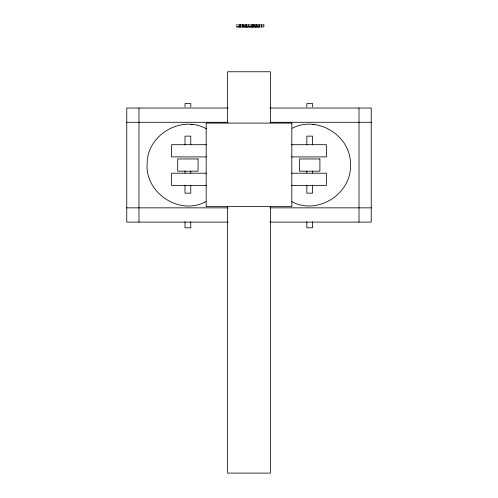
<?xml version="1.0" encoding="UTF-8"?>
<svg xmlns="http://www.w3.org/2000/svg" width="498" height="498" viewBox="0 0 498 498"><rect width="100%" height="100%" fill="white"/><g stroke="black" fill="none" stroke-linecap="round" stroke-linejoin="round"><path stroke-width="0.75" d="M205.83 201.646C179.548 216.088 144.352 192.67 147.19 162.977C147.47 134.566 181.695 114.721 206.471 128.814M292.239 128.254C317.749 114.752 351.663 136.334 350.455 165.062C351.675 194.002 317.294 215.609 291.766 201.646M236.282 24.9L239.824 24.9L239.824 26.936L236.282 26.936M228.109 108.022L126.766 108.022L126.766 222.108L228.109 222.108M269.891 108.022L371.234 108.022L371.234 222.108L269.891 222.108M126.766 122.284L228.109 122.284M269.891 122.284L371.234 122.284M206.421 144.694L171.586 144.694L171.586 156.914L206.421 156.914M291.579 144.694L326.414 144.694L326.414 156.914L291.579 156.914M206.421 173.211L171.586 173.211L171.586 185.437L206.421 185.437M291.579 173.211L326.414 173.211L326.414 185.437L291.579 185.437M126.766 207.847L228.109 207.847M269.891 207.847L371.234 207.847M312.769 124.432L314.412 124.593M190.939 124.432L192.583 124.593M359.014 108.022L359.014 222.108M312.595 106.896L312.595 103.54L306.83 103.54L306.83 106.896M312.595 144.862L312.595 136.135L306.83 136.135L306.83 144.862M312.595 171.032L312.595 173.049M312.595 185.125L312.595 193.18L306.83 193.18L306.83 185.125M312.595 221.766L312.595 227.81L306.83 227.81L306.83 221.766M306.83 171.032L306.83 173.049M270.389 121.923L270.389 71.756L227.611 71.756L227.611 121.923M270.389 206.234L270.389 473.1L227.611 473.1L227.611 206.234M261.575 24.9L261.575 26.936M259.259 24.9L259.259 26.936M259.122 24.9L259.122 26.936M258.294 26.425L258.25 26.936M258.145 26.425L258.145 26.936M257.727 26.425L257.727 26.936M257.31 26.425L257.31 26.936M257.043 24.9L257.043 26.936M256.482 24.9L256.482 26.936M255.966 24.9L255.966 26.936M255.474 26.425L255.474 26.936M255.3 26.425L255.362 26.936M255.256 26.425L255.256 26.936M254.858 24.9L254.858 25.242M254.858 26.425L254.858 26.936M253.974 24.9L253.974 26.936M253.507 24.9L253.507 26.936M253.009 24.9L253.009 26.936M252.891 24.9L252.891 26.936M252.648 26.425L252.648 26.936M252.517 26.425L252.517 26.936M252.405 26.425L252.405 26.936M251.683 26.425L251.683 26.936M251.534 26.425L251.534 26.936M251.253 24.9L251.253 26.936M250.351 26.425L250.351 26.936M249.871 26.425L249.871 26.936M249.604 26.425L249.604 26.936M249.349 26.425L249.349 26.936M248.321 24.9L248.321 26.936M247.55 26.425L247.55 26.936M247.301 26.425L247.301 26.936M247.02 26.425L247.02 26.936M246.466 24.9L246.466 26.936M246.267 24.9L246.267 26.936M246.112 24.9L246.112 26.936M245.987 24.9L245.987 26.936M245.259 26.425L245.259 26.936M244.966 26.425L244.966 26.936M244.574 26.425L244.574 26.936M243.939 24.9L243.939 26.936M242.974 24.9L242.974 26.936M242.812 24.9L242.812 26.936M242.526 24.9L242.526 25.242M242.526 26.425L242.526 26.936M242.246 24.9L242.246 25.242M242.246 26.425L242.246 26.936M240.596 24.9L240.596 26.936M240.522 24.9L240.522 26.936M240.36 24.9L240.441 26.936M239.681 24.9L239.681 25.242M239.681 26.599L239.681 26.936M239.619 26.425L239.619 26.936M238.785 26.425L238.785 26.936M238.642 26.425L238.642 26.936M236.98 26.425L236.98 26.936M190.765 106.896L190.765 103.54L185.001 103.54L185.001 106.896M190.765 144.862L190.765 136.135L185.001 136.135L185.001 144.862M190.765 171.032L190.765 173.049M190.765 185.125L190.765 193.18L185.001 193.18L185.001 185.125M190.765 221.766L190.765 227.81L185.001 227.81L185.001 221.766M185.001 171.032L185.001 173.049M138.986 108.022L138.986 222.108M263.865 24.9L240.192 24.9L240.192 26.936L263.865 26.936L263.865 24.9M291.828 123.099L206.172 123.099L206.172 206.626L291.828 206.626L291.828 123.099M198.067 158.955L177.693 158.955L177.693 171.175L198.067 171.175L198.067 158.955M319.897 158.955L299.522 158.955L299.522 171.175L319.897 171.175L319.897 158.955"/></g></svg>
